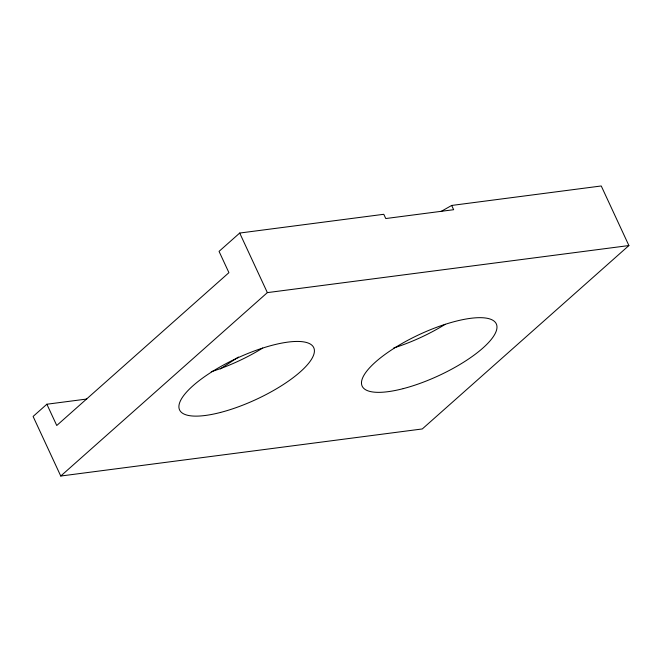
<?xml version="1.0" encoding="UTF-8"?>
<svg xmlns="http://www.w3.org/2000/svg" width="662" height="662" viewBox="0 0 662 662"><rect width="100%" height="100%" fill="white"/><g stroke="black" fill="none" stroke-linecap="round" stroke-linejoin="round"><path stroke-width="0.99" d="M86.739 399.037L46.87 404.225L33.1 416.448L60.755 476.028L422.298 428.951L628.9 245.552L601.245 185.972L451.674 205.452L440.933 211.542M451.674 205.452L453.652 209.705L385.764 218.543L383.786 214.289L239.702 233.049L219.048 251.386L228.92 272.661L56.75 425.501L46.87 404.225M60.755 476.028L267.357 292.621L628.9 245.552M220.297 368.933L238.436 357.033M239.702 233.049L267.357 292.621M262.673 348.063A73.945 22.731 -24.9 0 1 211.252 371.705M445.236 324.297A73.945 22.731 -24.9 0 1 393.816 347.931M220.645 412.409A73.945 22.731 -24.9 0 0 313.846 347.906A73.945 22.731 -24.9 0 0 205.485 376.041A73.945 22.731 -24.9 0 0 220.645 412.409M403.208 388.635A73.945 22.731 -24.9 0 0 496.409 324.132A73.945 22.731 -24.9 0 0 388.048 352.275A73.945 22.731 -24.9 0 0 403.208 388.635"/></g></svg>
